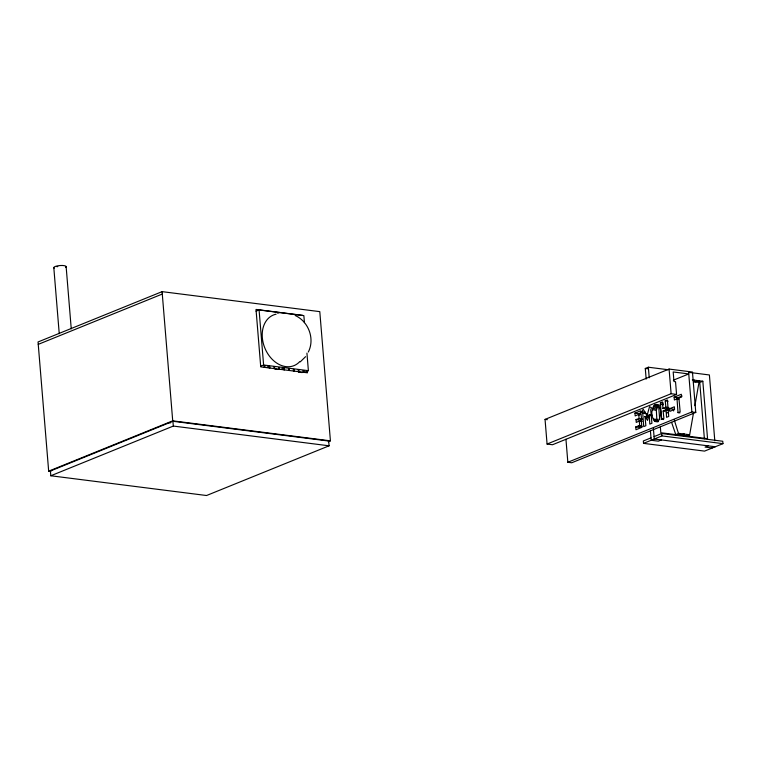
<?xml version="1.0" encoding="UTF-8"?>
<svg xmlns="http://www.w3.org/2000/svg" width="761" height="761" viewBox="0 0 761 761"><rect width="100%" height="100%" fill="white"/><g stroke="black" fill="none" stroke-linecap="round" stroke-linejoin="round"><path stroke-width="1.14" d="M652.453 409.732C649.561 416.676 657.304 428.395 660.148 416.21C663.059 409.237 655.307 397.546 652.453 409.732L656.343 410.217L657.685 406.441L659.502 405.023M656.343 410.217L656.762 418.246L658.189 421.451L654.298 420.957M689.39 436.367L693.547 412.643M694.898 405.67L699.273 380.785M652.11 415.087L649.19 414.716L647.516 420.433L644.976 416.429L648.876 416.923M649.97 415.934L647.05 415.563L649.552 406.65L651.473 407.782L650.712 409.989L651.93 423.259L649.827 424.115L649.19 414.716M308.319 352.029C315.054 338.892 308.585 321.437 295.144 315.482M644.976 416.429L645.87 425.722L643.72 426.588L642.75 413.213L641.637 411.777L643.197 409.228L647.05 415.563M305.589 356.671L300.253 361.875M677.005 398.745L674.37 399.991L674.141 397.175L681.314 394.265L681.542 397.09L678.898 397.974L680.153 411.777L678.013 412.643L677.005 398.745L678.945 398.992M328.276 441.713L330.417 440.838L319.791 311.639L162.093 291.644L38.05 341.965L48.675 471.173L50.854 471.449M38.25 344.362L162.293 294.041M256.048 311.182L259.082 309.955L303.858 315.634L304.438 322.654M277.679 313.275L279.725 312.448M260.576 366.231L263.61 364.995L308.386 370.674L306.94 353.104M266.978 367.097L269.023 366.269L269.166 367.944M281.58 368.952L283.625 368.124L283.767 369.798M48.675 471.173L172.718 420.843L330.417 440.838M172.928 421.28L50.407 470.983L50.806 475.768L206.554 495.516L329.075 445.813L328.676 441.028L172.928 421.28L173.318 426.065L50.806 475.768M304.343 372.31L308.386 370.674M646.165 379.054L645.29 368.467L648.353 367.221L668.31 369.751M673.39 380.167L688.762 373.936L673.181 371.958L673.97 381.527L675.53 381.727L676.567 394.417L552.524 444.738L547.073 444.044L545.047 419.397L669.09 369.075L692.453 372.034L695.773 412.443L571.73 462.764L567.839 462.269L565.946 439.23M695.525 381.936L698.588 380.7L698.731 382.374M547.073 444.044L671.116 393.722L676.567 394.417M660.339 426.883L660.824 432.743L707.549 438.669L702.822 381.232L699.759 382.479L704.391 438.745M640.686 414.555L638.736 414.307L635.178 415.934L634.95 413.109L640.543 410.835L641.789 420.196L641.2 420.338L641.904 427.33L635.968 429.737L635.739 426.94L639.659 425.532L641.609 425.78M663.668 419.539L661.728 419.292L660.367 402.797L662.536 401.922L662.926 408.4L666.817 408.895L668.786 408.096M662.926 408.4L665.885 407.202L665.228 400.828L667.378 399.953L668.738 416.448L666.579 417.313L666.094 409.827L669.014 410.198M634.95 413.109L638.84 413.604L640.705 412.852M674.141 397.175L678.032 397.67L682.132 396.005M661.728 419.292L663.896 418.407L663.135 411.026L666.094 409.827M642.208 421.375L639.288 421.004L636.253 422.422L636.015 419.577L639.078 418.483L641.999 418.854M567.839 462.269L691.882 411.948L695.773 412.443M650.997 437.87L643.34 440.971L643.54 443.368L704.572 451.111L722.95 443.653L722.75 441.256L661.718 433.523L654.06 436.624M643.54 443.368L661.918 435.91L722.95 443.653M661.414 439.925L658.351 441.171L651.197 440.258L650.417 430.812M671.582 422.307L675.778 434.617L678.841 433.37L689.257 434.693M682.351 434.902L684.386 434.074L684.529 435.749M685.509 435.853L688.572 434.607L688.715 436.281M708.139 445.851L705.076 447.097L712.229 448.001M641.951 419.34L639.906 420.072L636.015 419.577M669.613 408.705L674.36 406.774L674.579 409.447L669.832 411.378L669.613 408.705L673.514 409.199L673.656 410.978M302.745 315.368L256.019 309.442L260.738 366.878L307.463 372.804L307.273 370.455M689.437 372.433L709.395 374.964L714.807 440.838M645.29 368.467L647.64 368.762M692.31 379.901L702.822 381.232M699.407 382.46L693.861 381.756L693.728 380.081M665.228 400.828L668.148 401.199M660.367 402.797L663.288 403.168M660.596 404.338L663.516 404.709M655.611 404.529L658.531 404.9M654.612 405.099L658.503 405.594M665.885 407.202L668.805 407.573M653.794 405.946L657.685 406.441M653.157 407.059L657.047 407.554M652.691 408.438L656.581 408.933M678.013 412.643L679.963 412.89M663.135 411.026L665.085 411.273M666.341 412.633L668.291 412.881M641.637 411.777L645.528 412.272M642.75 413.213L646.65 413.708M275.054 369.142L277.404 369.437M298.616 372.129L302.155 372.576M653.214 418.997L657.114 419.492M653.642 420.015L657.533 420.51M655.069 421.499L657.989 421.87M638.194 426.131L642.084 426.626L639.63 427.435L635.739 426.94M675.778 434.617L676.462 434.702M681.323 435.321L680.648 435.235L683.711 433.989L683.844 435.663M683.416 435.587L686.194 435.939M545.047 419.397L547.34 419.682M715.292 446.755L654.26 439.021L653.385 428.395M168.428 422.583L170.607 422.859M173.318 426.065L329.075 445.813M674.265 419.948L678.974 435.045M666.636 407.763L667.397 409.998M646.736 414.755L647.021 417.884M694.403 380.167L694.546 381.841M688.562 371.539L691.882 411.948M678.032 397.67L678.194 399.544M679.525 433.456L679.659 435.13M669.09 369.075L671.116 393.722M661.718 433.523L661.918 435.91M658.607 405.784L659.758 419.853M648.353 367.221L649.228 377.808M638.84 413.604L638.993 415.487M638.736 414.307L639.078 418.483M639.288 421.004L639.659 425.532M303.772 370.674L303.915 372.348M303.097 370.588L303.23 372.262M298.911 370.055L299.044 371.739M298.226 369.97L298.369 371.644M294.041 369.446L294.184 371.121M293.356 369.351L293.499 371.035M289.313 370.502L289.17 368.828L288.495 368.743L288.628 370.417M284.31 368.21L284.443 369.884M279.439 367.592L279.582 369.266M278.754 367.506L278.897 369.18M274.569 366.973L274.711 368.647M273.893 366.888L274.027 368.562M269.708 366.355L269.841 368.029M264.98 367.411L264.838 365.737L264.153 365.651L264.295 367.325M259.082 309.955L263.61 364.995M162.093 291.644L172.718 420.843M66.121 266.483L71.249 328.866M53.822 267.805L59.244 333.718M57.075 266.759A3.729 0.961 -4.7 0 1 57.779 266.54M54.221 268.176A6.212 1.598 -4.7 0 1 60.043 265.532A6.212 1.598 -4.7 0 1 65.665 267.339M299.672 361.694A27.329 20.414 67.9 0 1 265.95 350.488A27.329 20.414 67.9 0 1 276.1 314.179"/></g></svg>
